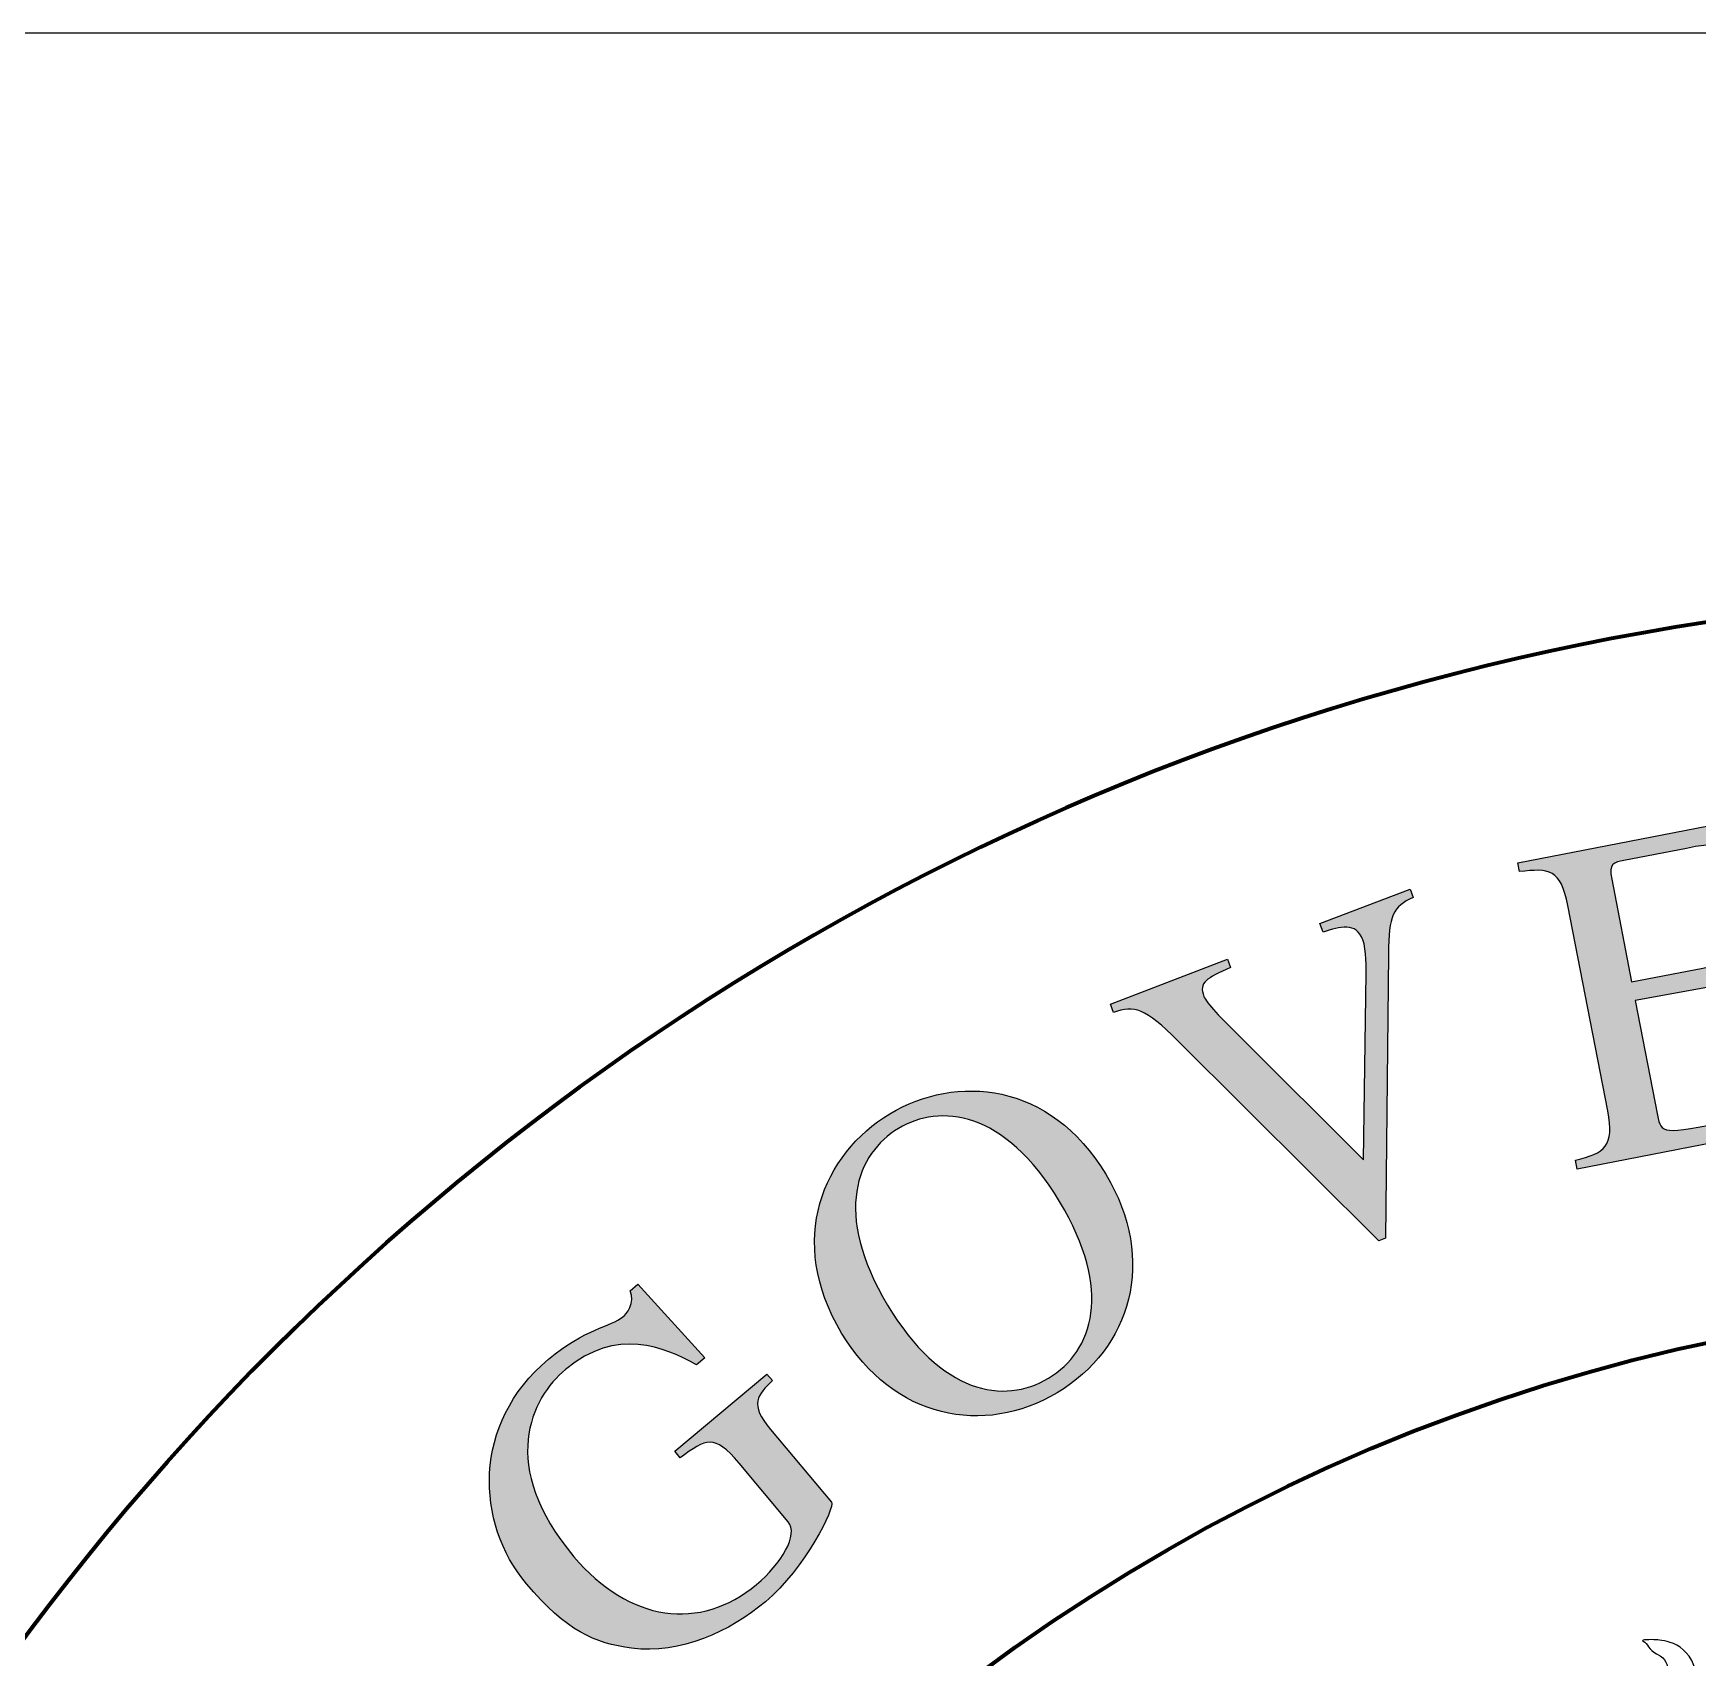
# Model space of a CAD drawing. Extents: x 0 to 1025, y -1312 to 297.
# Drawn here: x 360.553 to 363.969, y 78.506 to 81.841 of the extents above; entities that cross this region are included whole.
import ezdxf
from ezdxf.enums import TextEntityAlignment as Align

# ---------------------------------------------------------------- set-up
doc = ezdxf.new("R2010")
doc.units = 0
doc.header["$LTSCALE"] = 6
doc.header["$MEASUREMENT"] = 0
doc.layers.get('0').update_dxf_attribs({"linetype": 'CONTINUOUS'})
for name, color, linetype in [('State Govt Logo', 4, 'CONTINUOUS'), ('T25', 1, 'CONTINUOUS'), ('TBLK18', 4, 'CONTINUOUS'), ('TBLK25', 1, 'CONTINUOUS'), ('TBLK35', 3, 'CONTINUOUS'), ('TBLK50', 7, 'CONTINUOUS')]:
    doc.layers.add(name, color=color, linetype=linetype)
doc.styles.add('ISO', font='iso3098b.shx')

# ---------------------------------------------------------------- blocks, each defined once
blk = doc.blocks.new('A$C02EE6D76')
at = {"layer": 'State Govt Logo'}
h = blk.add_hatch(color=256, dxfattribs=at)
h.dxf.hatch_style = 1
edge = h.paths.add_edge_path()
edge.add_spline(control_points=[(-1.1006, 8.7787), (-1.1006, 8.7787), (-1.1535, 8.7683), (-1.1535, 8.7683), (-1.1535, 8.7683), (-1.2001, 8.5605), (-1.2839, 8.4847), (-1.5212, 8.4388), (-1.5212, 8.4388), (-1.8045, 8.3839), (-1.8048, 8.3861), (-1.8198, 8.4635), (-1.8198, 8.4635), (-1.8198, 8.4635), (-1.9115, 8.9348), (-1.9115, 8.9348), (-1.9115, 8.9348), (-1.9115, 8.9348), (-1.6182, 8.988), (-1.6182, 8.988), (-1.6182, 8.988), (-1.46, 9.0165), (-1.4267, 8.9956), (-1.3742, 8.8479), (-1.3742, 8.8479), (-1.3742, 8.8479), (-1.3305, 8.8566), (-1.3305, 8.8566), (-1.3305, 8.8566), (-1.3305, 8.8566), (-1.4163, 9.297), (-1.4163, 9.297), (-1.4163, 9.297), (-1.4163, 9.297), (-1.46, 9.2883), (-1.46, 9.2883), (-1.46, 9.2883), (-1.4545, 9.15), (-1.4646, 9.1006), (-1.6339, 9.0676), (-1.6339, 9.0676), (-1.6339, 9.0676), (-1.9265, 9.0106), (-1.9265, 9.0106), (-1.9265, 9.0106), (-1.9265, 9.0106), (-2.0081, 9.4322), (-2.0081, 9.4322), (-2.0081, 9.4322), (-2.021, 9.4972), (-1.998, 9.5013), (-1.9581, 9.5093), (-1.9581, 9.5093), (-1.9581, 9.5093), (-1.7016, 9.559), (-1.7016, 9.559), (-1.7016, 9.559), (-1.4907, 9.5997), (-1.4354, 9.5795), (-1.3742, 9.4155), (-1.3742, 9.4155), (-1.3742, 9.4155), (-1.3266, 9.4249), (-1.3266, 9.4249), (-1.3266, 9.4249), (-1.3266, 9.4249), (-1.3853, 9.6953), (-1.3853, 9.6953), (-1.3853, 9.6953), (-1.3853, 9.6953), (-2.3939, 9.4995), (-2.3939, 9.4995), (-2.3939, 9.4995), (-2.3939, 9.4995), (-2.387, 9.4635), (-2.387, 9.4635), (-2.387, 9.4635), (-2.2653, 9.4773), (-2.2174, 9.4746), (-2.1882, 9.3244), (-2.1882, 9.3244), (-2.1882, 9.3244), (-2.0245, 8.4809), (-2.0245, 8.4809), (-2.0245, 8.4809), (-1.996, 8.3346), (-2.0363, 8.3088), (-2.1566, 8.2783), (-2.1566, 8.2783), (-2.1566, 8.2783), (-2.1496, 8.2418), (-2.1496, 8.2418), (-2.1496, 8.2418), (-2.1496, 8.2418), (-1.1236, 8.4409), (-1.1236, 8.4409), (-1.1236, 8.4409), (-1.1236, 8.4409), (-1.1006, 8.7787), (-1.1006, 8.7787)], knot_values=[0, 0, 0, 0, 0.038462, 0.038462, 0.038462, 0.038562, 0.076923, 0.076923, 0.076923, 0.077023, 0.115385, 0.115385, 0.115385, 0.115485, 0.153846, 0.153846, 0.153846, 0.153946, 0.192308, 0.192308, 0.192308, 0.192408, 0.230769, 0.230769, 0.230769, 0.230869, 0.269231, 0.269231, 0.269231, 0.269331, 0.307692, 0.307692, 0.307692, 0.307792, 0.346154, 0.346154, 0.346154, 0.346254, 0.384615, 0.384615, 0.384615, 0.384715, 0.423077, 0.423077, 0.423077, 0.423177, 0.461538, 0.461538, 0.461538, 0.461638, 0.5, 0.5, 0.5, 0.5001, 0.538462, 0.538462, 0.538462, 0.538562, 0.576923, 0.576923, 0.576923, 0.577023, 0.615385, 0.615385, 0.615385, 0.615485, 0.653846, 0.653846, 0.653846, 0.653946, 0.692308, 0.692308, 0.692308, 0.692408, 0.730769, 0.730769, 0.730769, 0.730869, 0.769231, 0.769231, 0.769231, 0.769331, 0.807692, 0.807692, 0.807692, 0.807792, 0.846154, 0.846154, 0.846154, 0.846254, 0.884615, 0.884615, 0.884615, 0.884715, 0.923077, 0.923077, 0.923077, 0.923177, 1, 1, 1, 1], degree=3, periodic=0)
h = blk.add_hatch(color=256, dxfattribs=at)
h.dxf.hatch_style = 1
edge = h.paths.add_edge_path()
edge.add_spline(control_points=[(-2.836, 9.3918), (-2.836, 9.3918), (-3.2062, 9.25), (-3.2062, 9.25), (-3.2062, 9.25), (-3.2062, 9.25), (-3.1934, 9.2153), (-3.1934, 9.2153), (-3.1934, 9.2153), (-3.1235, 9.2382), (-3.0578, 9.257), (-3.0293, 9.1829), (-3.0293, 9.1829), (-3.015, 9.1447), (-3.0164, 9.0575), (-3.0157, 9.045), (-3.0157, 9.045), (-3.0157, 9.045), (-3.0269, 8.28), (-3.0269, 8.28), (-3.0269, 8.28), (-3.0269, 8.28), (-3.5343, 8.786), (-3.5343, 8.786), (-3.5343, 8.786), (-3.6115, 8.8622), (-3.6723, 8.9241), (-3.6823, 8.9508), (-3.6823, 8.9508), (-3.7046, 9.0085), (-3.6719, 9.0255), (-3.5725, 9.0696), (-3.5725, 9.0696), (-3.5725, 9.0696), (-3.5857, 9.1041), (-3.5857, 9.1041), (-3.5857, 9.1041), (-3.5857, 9.1041), (-4.0664, 8.9196), (-4.0664, 8.9196), (-4.0664, 8.9196), (-4.0664, 8.9196), (-4.0532, 8.8855), (-4.0532, 8.8855), (-4.0532, 8.8855), (-3.967, 8.9143), (-3.9263, 8.905), (-3.789, 8.769), (-3.789, 8.769), (-3.789, 8.769), (-2.9639, 7.9481), (-2.9639, 7.9481), (-2.9639, 7.9481), (-2.9639, 7.9481), (-2.9365, 7.9582), (-2.9365, 7.9582), (-2.9365, 7.9582), (-2.9365, 7.9582), (-2.9247, 9.1256), (-2.9247, 9.1256), (-2.9247, 9.1256), (-2.9233, 9.2841), (-2.9077, 9.3189), (-2.8228, 9.3578), (-2.8228, 9.3578), (-2.8228, 9.3578), (-2.836, 9.3918), (-2.836, 9.3918)], knot_values=[0, 0, 0, 0, 0.055556, 0.055556, 0.055556, 0.055656, 0.111111, 0.111111, 0.111111, 0.111211, 0.166667, 0.166667, 0.166667, 0.166767, 0.222222, 0.222222, 0.222222, 0.222322, 0.277778, 0.277778, 0.277778, 0.277878, 0.333333, 0.333333, 0.333333, 0.333433, 0.388889, 0.388889, 0.388889, 0.388989, 0.444444, 0.444444, 0.444444, 0.444544, 0.5, 0.5, 0.5, 0.5001, 0.555556, 0.555556, 0.555556, 0.555656, 0.611111, 0.611111, 0.611111, 0.611211, 0.666667, 0.666667, 0.666667, 0.666767, 0.722222, 0.722222, 0.722222, 0.722322, 0.777778, 0.777778, 0.777778, 0.777878, 0.833333, 0.833333, 0.833333, 0.833433, 0.888889, 0.888889, 0.888889, 0.888989, 1, 1, 1, 1], degree=3, periodic=0)
h = blk.add_hatch(color=256, dxfattribs=at)
h.dxf.hatch_style = 1
edge = h.paths.add_edge_path(flags=16)
edge.add_spline(control_points=[(-4.3205, 7.3837), (-4.5043, 7.2732), (-4.7622, 7.319), (-4.9815, 7.684), (-4.9815, 7.684), (-5.2085, 8.0621), (-5.1056, 8.3072), (-4.9364, 8.4089), (-4.9364, 8.4089), (-4.7671, 8.5105), (-4.5022, 8.4868), (-4.2746, 8.1087), (-4.2746, 8.1087), (-4.0556, 7.7437), (-4.1359, 7.4946), (-4.3205, 7.3837)], knot_values=[0, 0, 0, 0, 0.2, 0.2, 0.2, 0.2001, 0.4, 0.4, 0.4, 0.4001, 0.6, 0.6, 0.6, 0.6001, 1, 1, 1, 1], degree=3, periodic=0)
edge = h.paths.add_edge_path()
edge.add_spline(control_points=[(-4.2843, 7.3239), (-3.984, 7.5046), (-3.8724, 7.8671), (-4.0848, 8.2206), (-4.0848, 8.2206), (-4.3142, 8.6022), (-4.7, 8.6321), (-4.9722, 8.4688), (-4.9722, 8.4688), (-5.2443, 8.3047), (-5.3986, 7.9502), (-5.1695, 7.5686), (-5.1695, 7.5686), (-4.9575, 7.2154), (-4.5846, 7.1438), (-4.2843, 7.3239)], knot_values=[0, 0, 0, 0, 0.2, 0.2, 0.2, 0.2001, 0.4, 0.4, 0.4, 0.4001, 0.6, 0.6, 0.6, 0.6001, 1, 1, 1, 1], degree=3, periodic=0)
h = blk.add_hatch(color=256, dxfattribs=at)
h.dxf.hatch_style = 1
edge = h.paths.add_edge_path()
edge.add_spline(control_points=[(-5.4764, 7.4007), (-5.4764, 7.4007), (-5.8542, 7.0834), (-5.8542, 7.0834), (-5.8542, 7.0834), (-5.8542, 7.0834), (-5.832, 7.057), (-5.832, 7.057), (-5.832, 7.057), (-5.7249, 7.1341), (-5.694, 7.1571), (-5.5908, 7.0347), (-5.5908, 7.0347), (-5.5908, 7.0347), (-5.3892, 6.7942), (-5.3892, 6.7942), (-5.3892, 6.7942), (-5.3447, 6.7407), (-5.4184, 6.6211), (-5.5192, 6.5363), (-5.5192, 6.5363), (-5.7489, 6.3438), (-6.0436, 6.382), (-6.2685, 6.6504), (-6.2685, 6.6504), (-6.5831, 7.025), (-6.4437, 7.3017), (-6.3029, 7.4195), (-6.3029, 7.4195), (-6.0954, 7.5936), (-5.8953, 7.5116), (-5.7656, 7.4386), (-5.7656, 7.4386), (-5.7656, 7.4386), (-5.7315, 7.4671), (-5.7315, 7.4671), (-5.7315, 7.4671), (-5.7315, 7.4671), (-6.0058, 7.7698), (-6.0058, 7.7698), (-6.0058, 7.7698), (-6.0058, 7.7698), (-6.0384, 7.7424), (-6.0384, 7.7424), (-6.0384, 7.7424), (-6.0127, 7.6937), (-6.0555, 7.6451), (-6.0672, 7.6353), (-6.0672, 7.6353), (-6.1145, 7.5953), (-6.2237, 7.5867), (-6.3734, 7.4611), (-6.3734, 7.4611), (-6.6877, 7.1981), (-6.6724, 6.788), (-6.4635, 6.5394), (-6.4635, 6.5394), (-6.3008, 6.3452), (-6.1826, 6.2951), (-6.0322, 6.275), (-6.0322, 6.275), (-5.8313, 6.2492), (-5.6294, 6.3424), (-5.4827, 6.4658), (-5.4827, 6.4658), (-5.3193, 6.6027), (-5.1946, 6.854), (-5.2119, 6.8749), (-5.2119, 6.8749), (-5.2119, 6.8749), (-5.4621, 7.173), (-5.4621, 7.173), (-5.4621, 7.173), (-5.5504, 7.278), (-5.514, 7.3135), (-5.4538, 7.374), (-5.4538, 7.374), (-5.4538, 7.374), (-5.4764, 7.4007), (-5.4764, 7.4007)], knot_values=[0, 0, 0, 0, 0.047619, 0.047619, 0.047619, 0.047719, 0.095238, 0.095238, 0.095238, 0.095338, 0.142857, 0.142857, 0.142857, 0.142957, 0.190476, 0.190476, 0.190476, 0.190576, 0.238095, 0.238095, 0.238095, 0.238195, 0.285714, 0.285714, 0.285714, 0.285814, 0.333333, 0.333333, 0.333333, 0.333433, 0.380952, 0.380952, 0.380952, 0.381052, 0.428571, 0.428571, 0.428571, 0.428671, 0.47619, 0.47619, 0.47619, 0.47629, 0.52381, 0.52381, 0.52381, 0.52391, 0.571429, 0.571429, 0.571429, 0.571529, 0.619048, 0.619048, 0.619048, 0.619148, 0.666667, 0.666667, 0.666667, 0.666767, 0.714286, 0.714286, 0.714286, 0.714386, 0.761905, 0.761905, 0.761905, 0.762005, 0.809524, 0.809524, 0.809524, 0.809624, 0.857143, 0.857143, 0.857143, 0.857243, 0.904762, 0.904762, 0.904762, 0.904862, 1, 1, 1, 1], degree=3, periodic=0)
at = {"layer": 'State Govt Logo', "lineweight": 211}
for points in [[(10.6098, 0), (10.6098, -5.8596), (5.8596, -10.6098), (0, -10.6098), (0, -10.6098), (-5.8596, -10.6098), (-10.6098, -5.8596), (-10.6098, 0), (-10.6098, 0), (-10.6098, 5.8596), (-5.8596, 10.6098), (0, 10.6098), (0, 10.6098), (5.8596, 10.6098), (10.6098, 5.8596), (10.6098, 0)], [(-6.6999, -3.7964), (-7.3361, -2.6761), (-7.6994, -1.3805), (-7.6994, 0), (-7.6994, 0), (-7.6994, 4.2523), (-4.2523, 7.6994), (0, 7.6994), (0, 7.6994), (4.2523, 7.6994), (7.6994, 4.2523), (7.6994, 0), (7.6994, 0), (7.6994, -1.3792), (7.3367, -2.6737), (6.7016, -3.7933)]]:
    blk.add_open_spline(points, degree=3, knots=[0, 0, 0, 0, 0.2, 0.2, 0.2, 0.2, 0.4, 0.4, 0.4, 0.4, 0.6, 0.6, 0.6, 0.6, 1, 1, 1, 1], dxfattribs=at)
at = {"layer": 'State Govt Logo'}
for points, knots in [([(-1.1006, 8.7787), (-1.1006, 8.7787), (-1.1535, 8.7683), (-1.1535, 8.7683), (-1.1535, 8.7683), (-1.2001, 8.5605), (-1.2839, 8.4847), (-1.5212, 8.4388), (-1.5212, 8.4388), (-1.8045, 8.3839), (-1.8048, 8.3861), (-1.8198, 8.4635), (-1.8198, 8.4635), (-1.8198, 8.4635), (-1.9115, 8.9348), (-1.9115, 8.9348), (-1.9115, 8.9348), (-1.9115, 8.9348), (-1.6182, 8.988), (-1.6182, 8.988), (-1.6182, 8.988), (-1.46, 9.0165), (-1.4267, 8.9956), (-1.3742, 8.8479), (-1.3742, 8.8479), (-1.3742, 8.8479), (-1.3305, 8.8566), (-1.3305, 8.8566), (-1.3305, 8.8566), (-1.3305, 8.8566), (-1.4163, 9.297), (-1.4163, 9.297), (-1.4163, 9.297), (-1.4163, 9.297), (-1.46, 9.2883), (-1.46, 9.2883), (-1.46, 9.2883), (-1.4545, 9.15), (-1.4646, 9.1006), (-1.6339, 9.0676), (-1.6339, 9.0676), (-1.6339, 9.0676), (-1.9265, 9.0106), (-1.9265, 9.0106), (-1.9265, 9.0106), (-1.9265, 9.0106), (-2.0081, 9.4322), (-2.0081, 9.4322), (-2.0081, 9.4322), (-2.021, 9.4972), (-1.998, 9.5013), (-1.9581, 9.5093), (-1.9581, 9.5093), (-1.9581, 9.5093), (-1.7016, 9.559), (-1.7016, 9.559), (-1.7016, 9.559), (-1.4907, 9.5997), (-1.4354, 9.5795), (-1.3742, 9.4155), (-1.3742, 9.4155), (-1.3742, 9.4155), (-1.3266, 9.4249), (-1.3266, 9.4249), (-1.3266, 9.4249), (-1.3266, 9.4249), (-1.3853, 9.6953), (-1.3853, 9.6953), (-1.3853, 9.6953), (-1.3853, 9.6953), (-2.3939, 9.4995), (-2.3939, 9.4995), (-2.3939, 9.4995), (-2.3939, 9.4995), (-2.387, 9.4635), (-2.387, 9.4635), (-2.387, 9.4635), (-2.2653, 9.4773), (-2.2174, 9.4746), (-2.1882, 9.3244), (-2.1882, 9.3244), (-2.1882, 9.3244), (-2.0245, 8.4809), (-2.0245, 8.4809), (-2.0245, 8.4809), (-1.996, 8.3346), (-2.0363, 8.3088), (-2.1566, 8.2783), (-2.1566, 8.2783), (-2.1566, 8.2783), (-2.1496, 8.2418), (-2.1496, 8.2418), (-2.1496, 8.2418), (-2.1496, 8.2418), (-1.1236, 8.4409), (-1.1236, 8.4409), (-1.1236, 8.4409), (-1.1236, 8.4409), (-1.1006, 8.7787), (-1.1006, 8.7787)], [0, 0, 0, 0, 0.038462, 0.038462, 0.038462, 0.038462, 0.076923, 0.076923, 0.076923, 0.076923, 0.115385, 0.115385, 0.115385, 0.115385, 0.153846, 0.153846, 0.153846, 0.153846, 0.192308, 0.192308, 0.192308, 0.192308, 0.230769, 0.230769, 0.230769, 0.230769, 0.269231, 0.269231, 0.269231, 0.269231, 0.307692, 0.307692, 0.307692, 0.307692, 0.346154, 0.346154, 0.346154, 0.346154, 0.384615, 0.384615, 0.384615, 0.384615, 0.423077, 0.423077, 0.423077, 0.423077, 0.461538, 0.461538, 0.461538, 0.461538, 0.5, 0.5, 0.5, 0.5, 0.538462, 0.538462, 0.538462, 0.538462, 0.576923, 0.576923, 0.576923, 0.576923, 0.615385, 0.615385, 0.615385, 0.615385, 0.653846, 0.653846, 0.653846, 0.653846, 0.692308, 0.692308, 0.692308, 0.692308, 0.730769, 0.730769, 0.730769, 0.730769, 0.769231, 0.769231, 0.769231, 0.769231, 0.807692, 0.807692, 0.807692, 0.807692, 0.846154, 0.846154, 0.846154, 0.846154, 0.884615, 0.884615, 0.884615, 0.884615, 0.923077, 0.923077, 0.923077, 0.923077, 1, 1, 1, 1]), ([(-2.836, 9.3918), (-2.836, 9.3918), (-3.2062, 9.25), (-3.2062, 9.25), (-3.2062, 9.25), (-3.2062, 9.25), (-3.1934, 9.2153), (-3.1934, 9.2153), (-3.1934, 9.2153), (-3.1235, 9.2382), (-3.0578, 9.257), (-3.0293, 9.1829), (-3.0293, 9.1829), (-3.015, 9.1447), (-3.0164, 9.0575), (-3.0157, 9.045), (-3.0157, 9.045), (-3.0157, 9.045), (-3.0269, 8.28), (-3.0269, 8.28), (-3.0269, 8.28), (-3.0269, 8.28), (-3.5343, 8.786), (-3.5343, 8.786), (-3.5343, 8.786), (-3.6115, 8.8622), (-3.6723, 8.9241), (-3.6823, 8.9508), (-3.6823, 8.9508), (-3.7046, 9.0085), (-3.6719, 9.0255), (-3.5725, 9.0696), (-3.5725, 9.0696), (-3.5725, 9.0696), (-3.5857, 9.1041), (-3.5857, 9.1041), (-3.5857, 9.1041), (-3.5857, 9.1041), (-4.0664, 8.9196), (-4.0664, 8.9196), (-4.0664, 8.9196), (-4.0664, 8.9196), (-4.0532, 8.8855), (-4.0532, 8.8855), (-4.0532, 8.8855), (-3.967, 8.9143), (-3.9263, 8.905), (-3.789, 8.769), (-3.789, 8.769), (-3.789, 8.769), (-2.9639, 7.9481), (-2.9639, 7.9481), (-2.9639, 7.9481), (-2.9639, 7.9481), (-2.9365, 7.9582), (-2.9365, 7.9582), (-2.9365, 7.9582), (-2.9365, 7.9582), (-2.9247, 9.1256), (-2.9247, 9.1256), (-2.9247, 9.1256), (-2.9233, 9.2841), (-2.9077, 9.3189), (-2.8228, 9.3578), (-2.8228, 9.3578), (-2.8228, 9.3578), (-2.836, 9.3918), (-2.836, 9.3918)], [0, 0, 0, 0, 0.055556, 0.055556, 0.055556, 0.055556, 0.111111, 0.111111, 0.111111, 0.111111, 0.166667, 0.166667, 0.166667, 0.166667, 0.222222, 0.222222, 0.222222, 0.222222, 0.277778, 0.277778, 0.277778, 0.277778, 0.333333, 0.333333, 0.333333, 0.333333, 0.388889, 0.388889, 0.388889, 0.388889, 0.444444, 0.444444, 0.444444, 0.444444, 0.5, 0.5, 0.5, 0.5, 0.555556, 0.555556, 0.555556, 0.555556, 0.611111, 0.611111, 0.611111, 0.611111, 0.666667, 0.666667, 0.666667, 0.666667, 0.722222, 0.722222, 0.722222, 0.722222, 0.777778, 0.777778, 0.777778, 0.777778, 0.833333, 0.833333, 0.833333, 0.833333, 0.888889, 0.888889, 0.888889, 0.888889, 1, 1, 1, 1]), ([(-4.2843, 7.3239), (-3.984, 7.5046), (-3.8724, 7.8671), (-4.0848, 8.2206), (-4.0848, 8.2206), (-4.3142, 8.6022), (-4.7, 8.6321), (-4.9722, 8.4688), (-4.9722, 8.4688), (-5.2443, 8.3047), (-5.3986, 7.9502), (-5.1695, 7.5686), (-5.1695, 7.5686), (-4.9575, 7.2154), (-4.5846, 7.1438), (-4.2843, 7.3239)], [0, 0, 0, 0, 0.2, 0.2, 0.2, 0.2, 0.4, 0.4, 0.4, 0.4, 0.6, 0.6, 0.6, 0.6, 1, 1, 1, 1]), ([(-4.3205, 7.3837), (-4.5043, 7.2732), (-4.7622, 7.319), (-4.9815, 7.684), (-4.9815, 7.684), (-5.2085, 8.0621), (-5.1056, 8.3072), (-4.9364, 8.4089), (-4.9364, 8.4089), (-4.7671, 8.5105), (-4.5022, 8.4868), (-4.2746, 8.1087), (-4.2746, 8.1087), (-4.0556, 7.7437), (-4.1359, 7.4946), (-4.3205, 7.3837)], [0, 0, 0, 0, 0.2, 0.2, 0.2, 0.2, 0.4, 0.4, 0.4, 0.4, 0.6, 0.6, 0.6, 0.6, 1, 1, 1, 1]), ([(-5.4764, 7.4007), (-5.4764, 7.4007), (-5.8542, 7.0834), (-5.8542, 7.0834), (-5.8542, 7.0834), (-5.8542, 7.0834), (-5.832, 7.057), (-5.832, 7.057), (-5.832, 7.057), (-5.7249, 7.1341), (-5.694, 7.1571), (-5.5908, 7.0347), (-5.5908, 7.0347), (-5.5908, 7.0347), (-5.3892, 6.7942), (-5.3892, 6.7942), (-5.3892, 6.7942), (-5.3447, 6.7407), (-5.4184, 6.6211), (-5.5192, 6.5363), (-5.5192, 6.5363), (-5.7489, 6.3438), (-6.0436, 6.382), (-6.2685, 6.6504), (-6.2685, 6.6504), (-6.5831, 7.025), (-6.4437, 7.3017), (-6.3029, 7.4195), (-6.3029, 7.4195), (-6.0954, 7.5936), (-5.8953, 7.5116), (-5.7656, 7.4386), (-5.7656, 7.4386), (-5.7656, 7.4386), (-5.7315, 7.4671), (-5.7315, 7.4671), (-5.7315, 7.4671), (-5.7315, 7.4671), (-6.0058, 7.7698), (-6.0058, 7.7698), (-6.0058, 7.7698), (-6.0058, 7.7698), (-6.0384, 7.7424), (-6.0384, 7.7424), (-6.0384, 7.7424), (-6.0127, 7.6937), (-6.0555, 7.6451), (-6.0672, 7.6353), (-6.0672, 7.6353), (-6.1145, 7.5953), (-6.2237, 7.5867), (-6.3734, 7.4611), (-6.3734, 7.4611), (-6.6877, 7.1981), (-6.6724, 6.788), (-6.4635, 6.5394), (-6.4635, 6.5394), (-6.3008, 6.3452), (-6.1826, 6.2951), (-6.0322, 6.275), (-6.0322, 6.275), (-5.8313, 6.2492), (-5.6294, 6.3424), (-5.4827, 6.4658), (-5.4827, 6.4658), (-5.3193, 6.6027), (-5.1946, 6.854), (-5.2119, 6.8749), (-5.2119, 6.8749), (-5.2119, 6.8749), (-5.4621, 7.173), (-5.4621, 7.173), (-5.4621, 7.173), (-5.5504, 7.278), (-5.514, 7.3135), (-5.4538, 7.374), (-5.4538, 7.374), (-5.4538, 7.374), (-5.4764, 7.4007), (-5.4764, 7.4007)], [0, 0, 0, 0, 0.047619, 0.047619, 0.047619, 0.047619, 0.095238, 0.095238, 0.095238, 0.095238, 0.142857, 0.142857, 0.142857, 0.142857, 0.190476, 0.190476, 0.190476, 0.190476, 0.238095, 0.238095, 0.238095, 0.238095, 0.285714, 0.285714, 0.285714, 0.285714, 0.333333, 0.333333, 0.333333, 0.333333, 0.380952, 0.380952, 0.380952, 0.380952, 0.428571, 0.428571, 0.428571, 0.428571, 0.47619, 0.47619, 0.47619, 0.47619, 0.52381, 0.52381, 0.52381, 0.52381, 0.571429, 0.571429, 0.571429, 0.571429, 0.619048, 0.619048, 0.619048, 0.619048, 0.666667, 0.666667, 0.666667, 0.666667, 0.714286, 0.714286, 0.714286, 0.714286, 0.761905, 0.761905, 0.761905, 0.761905, 0.809524, 0.809524, 0.809524, 0.809524, 0.857143, 0.857143, 0.857143, 0.857143, 0.904762, 0.904762, 0.904762, 0.904762, 1, 1, 1, 1]), ([(-1.7362, 5.8058), (-1.7543, 5.7565), (-1.7388, 6.0199), (-1.7471, 6.0758), (-1.7471, 6.0758), (-1.7588, 6.154), (-1.7665, 6.1685), (-1.7721, 6.1801), (-1.7721, 6.1801), (-1.7849, 6.2071), (-1.7797, 6.2303), (-1.8238, 6.2516), (-1.8238, 6.2516), (-1.8565, 6.2674), (-1.8599, 6.2945), (-1.8791, 6.3035), (-1.8791, 6.3035), (-1.8924, 6.3098), (-1.8459, 6.3111), (-1.8272, 6.3092), (-1.8272, 6.3092), (-1.8176, 6.3082), (-1.6973, 6.3114), (-1.6635, 6.1816), (-1.6635, 6.1816), (-1.6596, 6.1667), (-1.6572, 6.0952), (-1.6616, 6.0519), (-1.6616, 6.0519), (-1.6626, 6.0429), (-1.6616, 6.0244), (-1.6639, 6.012), (-1.6639, 6.012), (-1.6661, 5.9996), (-1.6778, 5.8516), (-1.6837, 5.8277), (-1.6837, 5.8277), (-1.6842, 5.8255), (-1.7245, 5.8374), (-1.7362, 5.8058)], [0, 0, 0, 0, 0.090909, 0.090909, 0.090909, 0.090909, 0.181818, 0.181818, 0.181818, 0.181818, 0.272727, 0.272727, 0.272727, 0.272727, 0.363636, 0.363636, 0.363636, 0.363636, 0.454545, 0.454545, 0.454545, 0.454545, 0.545455, 0.545455, 0.545455, 0.545455, 0.636364, 0.636364, 0.636364, 0.636364, 0.727273, 0.727273, 0.727273, 0.727273, 0.818182, 0.818182, 0.818182, 0.818182, 1, 1, 1, 1])]:
    blk.add_open_spline(points, degree=3, knots=knots, dxfattribs=at)
blk = doc.blocks.new('a3_in_vtblk std dwg')
at = {"layer": 'TBLK50'}
blk.add_lwpolyline([(409.5, 40.5), (409.5, 79.3409, 0.414214), (407, 81.841), (356, 81.841, 0.414214), (353.5, 79.3409), (353.5, 40.5, 0.414214), (356, 38), (407, 38, 0.414214)], format="xyb", close=True, dxfattribs=at)
at = {"xscale": 0.5, "yscale": 0.5, "zscale": 0.5}
blk.add_blockref('A$C02EE6D76', (364.7969, 75.3882), dxfattribs=at)
at = {"layer": 'TBLK18', "style": 'ISO'}
blk.add_attdef('MR_DIRECTORATE', text='', height=1.5, dxfattribs=at).set_placement((381.5, 68.1185), align=Align.CENTER)
for tag, p in [('STREET_NAME', (355.5138, 62.0998)), ('SUBURB_POSTCODE', (388.4876, 62.0998)), ('TELEPHONE_NO.', (368.3056, 59.8361)), ('FAX_NO.', (393.5552, 59.8361))]:
    blk.add_attdef(tag, p, '', height=1.5, dxfattribs=at)
at = {"layer": 'TBLK25', "style": 'ISO'}
for tag, height, p in [('MR_BRANCH', 2, (381.5, 65.1989)), ('ROAD_SECTION', 1.75, (384.5, 29.1617)), ('SLK', 1.75, (384.5, 26.1075)), ('CHAINAGE', 1.75, (384.5, 19.2054))]:
    blk.add_attdef(tag, text='', height=height, dxfattribs=at).set_placement(p, align=Align.CENTER)
for tag, p, height in [('FILE_NUMBER', (371.7734, 54.2365), 2.5), ('DESIGNED_/_DRAWN', (371.7734, 49.4865), 2), ('VERIFIED', (371.7734, 44.4865), 2), ('APPROVED', (371.7734, 39.4865), 2), ('LOCAL_AUTHORITY', (370.4803, 16.7335), 1.25)]:
    blk.add_attdef(tag, p, '', height=height, dxfattribs=at)
at = {"layer": 'TBLK35', "style": 'ISO', "width": 0.9}
for tag, p in [('ROAD_PROJECT&NUMBER', (384.5, 32.2307)), ('DRAWING_DESCRIPTION', (384.5, 22.288))]:
    blk.add_attdef(tag, text='', height=2.5, dxfattribs=at).set_placement(p, align=Align.CENTER)
at = {"layer": 'TBLK50', "style": 'ISO'}
blk.add_attdef('MRWA_DRG_NUMBER', (356.2877, 6.0846), '', height=5, dxfattribs=at)

msp = doc.modelspace()

# ---------------------------------------------------------------- block references
at = {"layer": 'T25'}
msp.add_blockref('a3_in_vtblk std dwg', (0.0000004, -0.0000002), dxfattribs=at)

doc.saveas('drawing.dxf')
